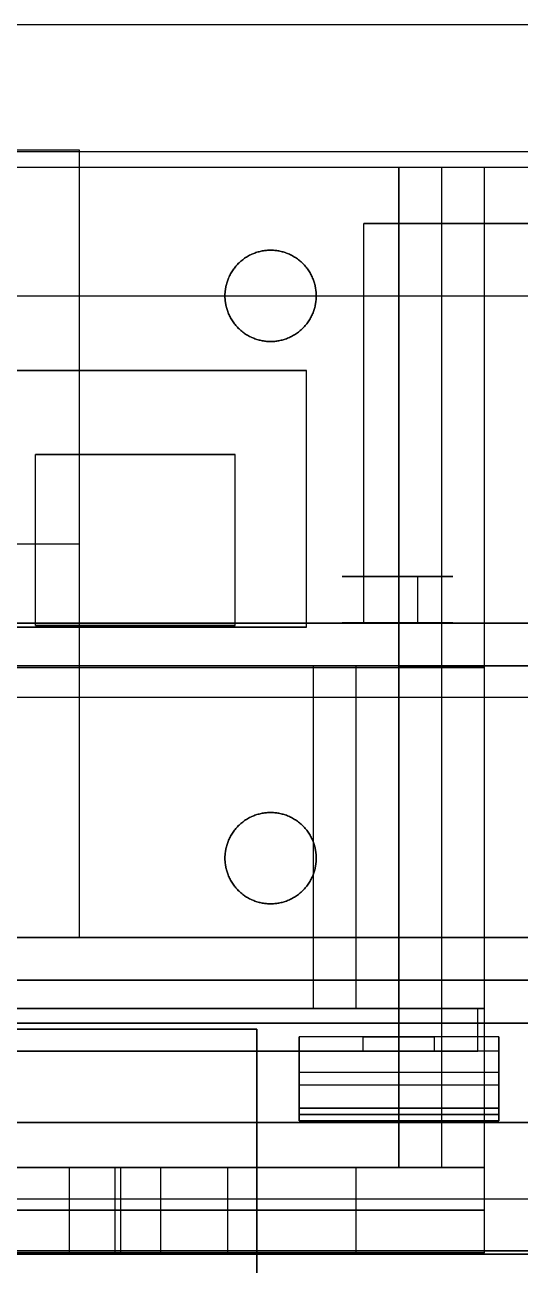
# Model space of a CAD drawing. Header units: millimetres. Extents: x 0 to 665, y 182 to 367.
# Drawn here: x 567.04 to 584.4, y 230.25 to 273.72 of the extents above; entities that cross this region are included whole.
import ezdxf

# ---------------------------------------------------------------- set-up
doc = ezdxf.new("R2010")
doc.units = ezdxf.units.MM
doc.header["$MEASUREMENT"] = 0
for name, color, linetype, true_color in [('Camera Mount', 7, 'Continuous', 0xffffff), ('Display Board', 253, 'Continuous', 0xb4b4b4), ('Display Bracket', 254, 'Continuous', 0xd1d1ff), ('Inner Mount$booleaned (inner mount)', 18, 'Continuous', 0x000000), ('Outer Case$booleaned (outer)', 251, 'Continuous', 0x4a4a4a), ('Raspberry Pi', 128, 'Continuous', 0x005431), ('Screen', 178, 'Continuous', 0x000054)]:
    doc.layers.add(name, color=color, linetype=linetype, true_color=true_color)

msp = doc.modelspace()

# ---------------------------------------------------------------- linework, layer by layer
at = {"layer": 'Camera Mount'}
for p, q in [((527.151, 251.204, 70.5), (583.151, 251.204, 70.5)), ((530.151, 251.204, 73.5), (580.151, 251.204, 73.5)), ((580.151, 233.684, 90.009), (580.151, 251.204, 90.009)), ((580.151, 251.204, 90.009), (580.151, 251.204, 73.5)), ((583.151, 233.684, 90.009), (583.151, 251.204, 90.009)), ((583.151, 251.204, 90.009), (583.151, 251.204, 73.5)), ((580.151, 233.684, 85.379), (530.151, 233.684, 85.379)), ((583.151, 230.684, 85.379), (527.151, 230.684, 85.379))]:
    msp.add_line(p, q, dxfattribs=at)
for points in [[(583.151, 268.724, 70.5), (555.151, 268.724, 70.5), (527.151, 268.724, 70.5)], [(583.151, 268.724, 72), (555.151, 268.724, 72), (527.151, 268.724, 72)], [(580.151, 268.724, 73.5), (555.151, 268.724, 73.5), (530.151, 268.724, 73.5)], [(583.151, 268.724, 73.5), (581.651, 268.724, 73.5), (580.151, 268.724, 73.5)], [(580.151, 233.684, 106.519), (580.151, 251.204, 90.009), (580.151, 268.724, 73.5)], [(580.151, 268.724, 73.5), (580.151, 251.204, 73.5), (580.151, 233.684, 73.5)], [(581.651, 233.684, 106.519), (581.651, 251.204, 90.009), (581.651, 268.724, 73.5)], [(583.151, 233.684, 106.519), (583.151, 251.204, 90.009), (583.151, 268.724, 73.5)], [(583.151, 233.684, 73.5), (583.151, 251.204, 73.5), (583.151, 268.724, 73.5)], [(583.151, 233.684, 70.5), (583.151, 251.204, 70.5), (583.151, 268.724, 70.5)], [(583.151, 268.724, 70.5), (583.151, 268.724, 72), (583.151, 268.724, 73.5)], [(583.151, 233.684, 72), (583.151, 251.204, 72), (583.151, 268.724, 72)], [(575.651, 265.824, 70.5), (575.651, 265.824, 72), (575.651, 265.824, 73.5)], [(574.051, 264.224, 70.5), (574.051, 264.224, 72), (574.051, 264.224, 73.5)], [(577.251, 264.224, 70.5), (577.251, 264.224, 72), (577.251, 264.224, 73.5)], [(575.651, 262.624, 70.5), (575.651, 262.624, 72), (575.651, 262.624, 73.5)], [(583.151, 251.204, 90.009), (581.651, 251.204, 90.009), (580.151, 251.204, 90.009)], [(583.151, 251.204, 70.5), (583.151, 251.204, 72), (583.151, 251.204, 73.5)], [(575.651, 246.118, 70.5), (575.651, 246.118, 72), (575.651, 246.118, 73.5)], [(574.051, 244.518, 70.5), (574.051, 244.518, 72), (574.051, 244.518, 73.5)], [(577.251, 244.518, 70.5), (577.251, 244.518, 72), (577.251, 244.518, 73.5)], [(575.651, 242.918, 70.5), (575.651, 242.918, 72), (575.651, 242.918, 73.5)], [(530.151, 233.684, 73.5), (555.151, 233.684, 73.5), (580.151, 233.684, 73.5)], [(536.151, 233.684, 70.5), (555.151, 233.684, 70.5), (574.151, 233.684, 70.5)], [(574.151, 233.684, 64.239), (570.403, 233.684, 64.239), (566.655, 233.684, 64.239)], [(568.601, 230.684, 98.354), (568.601, 232.184, 98.354), (568.601, 233.684, 98.354)], [(568.601, 230.684, 68.254), (568.601, 232.184, 68.254), (568.601, 233.684, 68.254)], [(570.201, 230.684, 99.954), (570.201, 232.184, 99.954), (570.201, 233.684, 99.954)], [(570.201, 230.684, 96.754), (570.201, 232.184, 96.754), (570.201, 233.684, 96.754)], [(570.201, 230.684, 69.854), (570.201, 232.184, 69.854), (570.201, 233.684, 69.854)], [(570.201, 230.684, 66.654), (570.201, 232.184, 66.654), (570.201, 233.684, 66.654)], [(570.403, 230.684, 64.239), (570.403, 232.184, 64.239), (570.403, 233.684, 64.239)], [(571.801, 230.684, 98.354), (571.801, 232.184, 98.354), (571.801, 233.684, 98.354)], [(571.801, 230.684, 68.254), (571.801, 232.184, 68.254), (571.801, 233.684, 68.254)], [(574.151, 230.684, 70.5), (574.151, 232.184, 70.5), (574.151, 233.684, 70.5)], [(574.151, 233.684, 70.5), (578.651, 233.684, 70.5), (583.151, 233.684, 70.5)], [(574.151, 230.684, 64.239), (574.151, 232.184, 64.239), (574.151, 233.684, 64.239)], [(574.151, 233.684, 70.5), (574.151, 233.684, 67.37), (574.151, 233.684, 64.239)], [(574.151, 230.684, 67.37), (574.151, 232.184, 67.37), (574.151, 233.684, 67.37)], [(578.651, 230.684, 70.5), (578.651, 232.184, 70.5), (578.651, 233.684, 70.5)], [(580.151, 233.684, 73.5), (580.151, 233.684, 90.009), (580.151, 233.684, 106.519)], [(583.151, 233.684, 106.519), (581.651, 233.684, 106.519), (580.151, 233.684, 106.519)], [(583.151, 230.684, 106.519), (583.151, 232.184, 106.519), (583.151, 233.684, 106.519)], [(583.151, 230.684, 70.5), (583.151, 232.184, 70.5), (583.151, 233.684, 70.5)], [(583.151, 233.684, 73.5), (583.151, 233.684, 90.009), (583.151, 233.684, 106.519)], [(583.151, 233.684, 70.5), (583.151, 233.684, 72), (583.151, 233.684, 73.5)], [(583.151, 230.684, 88.509), (583.151, 232.184, 88.509), (583.151, 233.684, 88.509)], [(574.151, 232.184, 64.239), (570.403, 232.184, 64.239), (566.655, 232.184, 64.239)], [(583.151, 232.184, 70.5), (578.651, 232.184, 70.5), (574.151, 232.184, 70.5)], [(574.151, 232.184, 70.5), (574.151, 232.184, 67.37), (574.151, 232.184, 64.239)], [(583.151, 232.184, 106.519), (583.151, 232.184, 88.509), (583.151, 232.184, 70.5)], [(574.151, 230.684, 64.239), (570.403, 230.684, 64.239), (566.655, 230.684, 64.239)], [(583.151, 230.684, 70.5), (578.651, 230.684, 70.5), (574.151, 230.684, 70.5)], [(574.151, 230.684, 70.5), (574.151, 230.684, 67.37), (574.151, 230.684, 64.239)], [(583.151, 230.684, 106.519), (583.151, 230.684, 88.509), (583.151, 230.684, 70.5)]]:
    msp.add_open_spline(points, degree=2, dxfattribs=at)
for points in [[(577.251, 264.224, 70.5), (577.251, 262.624, 70.5), (575.651, 262.624, 70.5), (574.051, 262.624, 70.5), (574.051, 264.224, 70.5), (574.051, 265.824, 70.5), (575.651, 265.824, 70.5), (577.251, 265.824, 70.5), (577.251, 264.224, 70.5)], [(577.251, 264.224, 73.5), (577.251, 262.624, 73.5), (575.651, 262.624, 73.5), (574.051, 262.624, 73.5), (574.051, 264.224, 73.5), (574.051, 265.824, 73.5), (575.651, 265.824, 73.5), (577.251, 265.824, 73.5), (577.251, 264.224, 73.5)], [(577.251, 244.518, 70.5), (577.251, 242.918, 70.5), (575.651, 242.918, 70.5), (574.051, 242.918, 70.5), (574.051, 244.518, 70.5), (574.051, 246.118, 70.5), (575.651, 246.118, 70.5), (577.251, 246.118, 70.5), (577.251, 244.518, 70.5)], [(577.251, 244.518, 73.5), (577.251, 242.918, 73.5), (575.651, 242.918, 73.5), (574.051, 242.918, 73.5), (574.051, 244.518, 73.5), (574.051, 246.118, 73.5), (575.651, 246.118, 73.5), (577.251, 246.118, 73.5), (577.251, 244.518, 73.5)]]:
    msp.add_rational_spline(points, [1, 0.707106781187, 1, 0.707106781187, 1, 0.707106781187, 1, 0.707106781187, 1], degree=2, knots=[-10.053096, -10.053096, -10.053096, -7.539822, -7.539822, -5.026548, -5.026548, -2.513274, -2.513274, 0, 0, 0], dxfattribs=at)
for points, knots in [([(530.151, 233.684, 106.519), (542.651, 233.684, 106.519), (555.151, 233.684, 106.519), (567.651, 233.684, 106.519), (580.151, 233.684, 106.519)], [458.146722, 458.146722, 458.146722, 483.146722, 483.146722, 508.146722, 508.146722, 508.146722]), ([(527.151, 232.184, 106.519), (541.151, 232.184, 106.519), (555.151, 232.184, 106.519), (569.151, 232.184, 106.519), (583.151, 232.184, 106.519)], [455.146722, 455.146722, 455.146722, 483.146722, 483.146722, 511.146722, 511.146722, 511.146722]), ([(527.151, 230.684, 106.519), (541.151, 230.684, 106.519), (555.151, 230.684, 106.519), (569.151, 230.684, 106.519), (583.151, 230.684, 106.519)], [455.146722, 455.146722, 455.146722, 483.146722, 483.146722, 511.146722, 511.146722, 511.146722])]:
    msp.add_open_spline(points, degree=2, knots=knots, dxfattribs=at)
at = {"layer": 'Camera Mount', "extrusion": (0, -1, 0)}
for points in [[(568.601, 233.684, 98.354), (568.601, 233.684, 96.754), (570.201, 233.684, 96.754), (571.801, 233.684, 96.754), (571.801, 233.684, 98.354), (571.801, 233.684, 99.954), (570.201, 233.684, 99.954), (568.601, 233.684, 99.954), (568.601, 233.684, 98.354)], [(568.601, 230.684, 98.354), (568.601, 230.684, 96.754), (570.201, 230.684, 96.754), (571.801, 230.684, 96.754), (571.801, 230.684, 98.354), (571.801, 230.684, 99.954), (570.201, 230.684, 99.954), (568.601, 230.684, 99.954), (568.601, 230.684, 98.354)], [(568.601, 230.684, 68.254), (568.601, 230.684, 66.654), (570.201, 230.684, 66.654), (571.801, 230.684, 66.654), (571.801, 230.684, 68.254), (571.801, 230.684, 69.854), (570.201, 230.684, 69.854), (568.601, 230.684, 69.854), (568.601, 230.684, 68.254)]]:
    msp.add_rational_spline(points, [1, 0.707106781187, 1, 0.707106781187, 1, 0.707106781187, 1, 0.707106781187, 1], degree=2, knots=[-10.053096, -10.053096, -10.053096, -7.539822, -7.539822, -5.026548, -5.026548, -2.513274, -2.513274, 0, 0, 0], dxfattribs=at)
at = {"layer": 'Camera Mount', "extrusion": (8.88178e-15, -1, 0)}
msp.add_rational_spline([(568.601, 233.684, 68.254), (568.601, 233.684, 66.654), (570.201, 233.684, 66.654), (571.801, 233.684, 66.654), (571.801, 233.684, 68.254), (571.801, 233.684, 69.854), (570.201, 233.684, 69.854), (568.601, 233.684, 69.854), (568.601, 233.684, 68.254)], [0.999999860338, 0.707106851018, 1, 0.707106781187, 1, 0.707106781187, 1, 0.707106851018, 0.999999860338], degree=2, knots=[-10.053096, -10.053096, -10.053096, -7.539823, -7.539823, -5.026548, -5.026548, -2.513274, -2.513274, 0, 0, 0], dxfattribs=at)
at = {"layer": 'Display Board'}
for points in [[(577.151, 251.255, -29.5), (577.901, 251.255, -28.201), (578.651, 251.255, -26.902)], [(577.151, 239.255, -29.5), (577.151, 245.255, -29.5), (577.151, 251.255, -29.5)], [(578.651, 251.255, -32.098), (577.901, 251.255, -30.799), (577.151, 251.255, -29.5)], [(577.151, 251.255, 20), (577.901, 251.255, 21.299), (578.651, 251.255, 22.598)], [(577.151, 239.255, 20), (577.151, 245.255, 20), (577.151, 251.255, 20)], [(578.651, 251.255, 17.402), (577.901, 251.255, 18.701), (577.151, 251.255, 20)], [(578.651, 239.255, -26.902), (578.651, 245.255, -26.902), (578.651, 251.255, -26.902)], [(578.651, 251.255, -26.902), (580.151, 251.255, -26.902), (581.651, 251.255, -26.902)], [(578.651, 239.255, -32.098), (578.651, 245.255, -32.098), (578.651, 251.255, -32.098)], [(581.651, 251.255, -32.098), (580.151, 251.255, -32.098), (578.651, 251.255, -32.098)], [(578.651, 239.255, 22.598), (578.651, 245.255, 22.598), (578.651, 251.255, 22.598)], [(578.651, 251.255, 22.598), (580.151, 251.255, 22.598), (581.651, 251.255, 22.598)], [(578.651, 239.255, 17.402), (578.651, 245.255, 17.402), (578.651, 251.255, 17.402)], [(581.651, 251.255, 17.402), (580.151, 251.255, 17.402), (578.651, 251.255, 17.402)], [(581.651, 239.255, -26.902), (581.651, 245.255, -26.902), (581.651, 251.255, -26.902)], [(581.651, 251.255, -26.902), (582.401, 251.255, -28.201), (583.151, 251.255, -29.5)], [(581.651, 239.255, -32.098), (581.651, 245.255, -32.098), (581.651, 251.255, -32.098)], [(583.151, 251.255, -29.5), (582.401, 251.255, -30.799), (581.651, 251.255, -32.098)], [(581.651, 239.255, 22.598), (581.651, 245.255, 22.598), (581.651, 251.255, 22.598)], [(581.651, 251.255, 22.598), (582.401, 251.255, 21.299), (583.151, 251.255, 20)], [(581.651, 239.255, 17.402), (581.651, 245.255, 17.402), (581.651, 251.255, 17.402)], [(583.151, 251.255, 20), (582.401, 251.255, 18.701), (581.651, 251.255, 17.402)], [(583.151, 239.255, -29.5), (583.151, 245.255, -29.5), (583.151, 251.255, -29.5)], [(583.151, 239.255, 20), (583.151, 245.255, 20), (583.151, 251.255, 20)], [(582.915, 239.255, -32), (549.915, 239.255, -32), (516.915, 239.255, -32)], [(516.915, 239.255, 23), (549.915, 239.255, 23), (582.915, 239.255, 23)], [(577.151, 239.255, -29.5), (577.901, 239.255, -28.201), (578.651, 239.255, -26.902)], [(578.651, 239.255, -32.098), (577.901, 239.255, -30.799), (577.151, 239.255, -29.5)], [(577.151, 239.255, 20), (577.901, 239.255, 21.299), (578.651, 239.255, 22.598)], [(578.651, 239.255, 17.402), (577.901, 239.255, 18.701), (577.151, 239.255, 20)], [(578.651, 239.255, -26.902), (580.151, 239.255, -26.902), (581.651, 239.255, -26.902)], [(581.651, 239.255, -32.098), (580.151, 239.255, -32.098), (578.651, 239.255, -32.098)], [(578.651, 239.255, 22.598), (580.151, 239.255, 22.598), (581.651, 239.255, 22.598)], [(581.651, 239.255, 17.402), (580.151, 239.255, 17.402), (578.651, 239.255, 17.402)], [(581.651, 239.255, -26.902), (582.401, 239.255, -28.201), (583.151, 239.255, -29.5)], [(583.151, 239.255, -29.5), (582.401, 239.255, -30.799), (581.651, 239.255, -32.098)], [(581.651, 239.255, 22.598), (582.401, 239.255, 21.299), (583.151, 239.255, 20)], [(583.151, 239.255, 20), (582.401, 239.255, 18.701), (581.651, 239.255, 17.402)], [(582.915, 237.755, -32), (582.915, 238.505, -32), (582.915, 239.255, -32)], [(582.915, 237.755, 23), (582.915, 238.505, 23), (582.915, 239.255, 23)], [(582.915, 239.255, 23), (582.915, 239.255, -4.5), (582.915, 239.255, -32)], [(582.915, 237.755, -32), (549.915, 237.755, -32), (516.915, 237.755, -32)], [(516.915, 237.755, 23), (549.915, 237.755, 23), (582.915, 237.755, 23)], [(582.915, 237.755, 23), (582.915, 237.755, -4.5), (582.915, 237.755, -32)]]:
    msp.add_open_spline(points, degree=2, dxfattribs=at)
at = {"layer": 'Display Bracket'}
for p, q in [((576.651, 238.255, 22.992), (576.651, 237.973, 22.992)), ((576.651, 238.255, -26.508), (576.651, 237.973, -26.508)), ((576.651, 238.251, 16.993), (576.651, 238.005, 17.13)), ((576.651, 238.251, -32.507), (576.651, 238.005, -32.37)), ((583.651, 238.255, 17.008), (583.651, 237.973, 17.008)), ((583.651, 238.255, -32.492), (583.651, 237.973, -32.492)), ((583.651, 238.251, 23.007), (583.651, 238.005, 22.87)), ((583.651, 238.251, -26.493), (583.651, 238.005, -26.63)), ((576.651, 237.973, 17.008), (576.651, 238.041, 17.13)), ((576.651, 237.973, -32.492), (576.651, 238.041, -32.37)), ((576.651, 238.005, 22.87), (576.651, 238.005, 23.009)), ((576.651, 238.005, -26.63), (576.651, 238.005, -26.491)), ((583.651, 237.973, 22.992), (583.651, 238.041, 22.87)), ((583.651, 237.973, -26.508), (583.651, 238.041, -26.63)), ((583.651, 238.005, 17.13), (583.651, 238.005, 16.991)), ((583.651, 238.005, -32.37), (583.651, 238.005, -32.509))]:
    msp.add_line(p, q, dxfattribs=at)
for points, degree in [([(576.651, 238.255, 23), (576.651, 238.234, 23.038), (576.651, 238.213, 23.076), (576.651, 238.192, 23.113)], 3), ([(576.651, 238.255, 17), (576.651, 238.255, 17.043), (576.651, 238.255, 17.086), (576.651, 238.255, 17.13)], 3), ([(583.651, 238.255, 23), (580.151, 238.255, 23), (576.651, 238.255, 23)], 2), ([(583.651, 238.255, 17), (580.151, 238.255, 17), (576.651, 238.255, 17)], 2), ([(576.651, 238.192, 16.887), (576.651, 238.213, 16.924), (576.651, 238.234, 16.962), (576.651, 238.255, 17)], 3), ([(576.651, 238.255, 22.87), (576.651, 238.255, 22.914), (576.651, 238.255, 22.957), (576.651, 238.255, 23)], 3), ([(576.651, 238.255, 17.13), (576.651, 238.255, 19.043), (576.651, 238.255, 20.957), (576.651, 238.255, 22.87)], 3), ([(576.651, 238.255, 22.87), (576.651, 238.005, 22.87), (576.651, 237.755, 22.87)], 2), ([(576.651, 237.755, 17.13), (576.651, 238.005, 17.13), (576.651, 238.255, 17.13)], 2), ([(578.901, 238.255, 20), (577.776, 238.255, 20), (576.651, 238.255, 20)], 2), ([(576.651, 238.255, 20), (576.651, 238.005, 20), (576.651, 237.755, 20)], 2), ([(576.651, 238.255, -26.5), (576.651, 238.234, -26.462), (576.651, 238.213, -26.424), (576.651, 238.192, -26.387)], 3), ([(576.651, 238.255, -32.5), (576.651, 238.255, -32.457), (576.651, 238.255, -32.414), (576.651, 238.255, -32.37)], 3), ([(583.651, 238.255, -26.5), (580.151, 238.255, -26.5), (576.651, 238.255, -26.5)], 2), ([(583.651, 238.255, -32.5), (580.151, 238.255, -32.5), (576.651, 238.255, -32.5)], 2), ([(576.651, 238.192, -32.613), (576.651, 238.213, -32.576), (576.651, 238.234, -32.538), (576.651, 238.255, -32.5)], 3), ([(576.651, 238.255, -26.63), (576.651, 238.255, -26.586), (576.651, 238.255, -26.543), (576.651, 238.255, -26.5)], 3), ([(576.651, 238.255, -32.37), (576.651, 238.255, -30.457), (576.651, 238.255, -28.543), (576.651, 238.255, -26.63)], 3), ([(576.651, 238.255, -26.63), (576.651, 238.005, -26.63), (576.651, 237.755, -26.63)], 2), ([(576.651, 237.755, -32.37), (576.651, 238.005, -32.37), (576.651, 238.255, -32.37)], 2), ([(578.901, 238.255, -29.5), (577.776, 238.255, -29.5), (576.651, 238.255, -29.5)], 2), ([(576.651, 238.255, -29.5), (576.651, 238.005, -29.5), (576.651, 237.755, -29.5)], 2), ([(578.901, 237.755, 20), (578.901, 238.005, 20), (578.901, 238.255, 20)], 2), ([(578.901, 237.755, -29.5), (578.901, 238.005, -29.5), (578.901, 238.255, -29.5)], 2), ([(580.151, 237.755, 21.25), (580.151, 238.005, 21.25), (580.151, 238.255, 21.25)], 2), ([(580.151, 235.755, 27.5), (580.151, 236.588, 26), (580.151, 237.422, 24.5), (580.151, 238.255, 23)], 3), ([(580.151, 238.255, 23), (580.151, 238.255, 22.417), (580.151, 238.255, 21.833), (580.151, 238.255, 21.25)], 3), ([(580.151, 238.255, 18.75), (580.151, 238.255, 18.167), (580.151, 238.255, 17.583), (580.151, 238.255, 17)], 3), ([(580.151, 238.255, 17), (580.151, 237.422, 15.5), (580.151, 236.588, 14), (580.151, 235.755, 12.5)], 3), ([(580.151, 237.755, 18.75), (580.151, 238.005, 18.75), (580.151, 238.255, 18.75)], 2), ([(580.151, 237.755, -28.25), (580.151, 238.005, -28.25), (580.151, 238.255, -28.25)], 2), ([(580.151, 235.755, -22), (580.151, 236.588, -23.5), (580.151, 237.422, -25), (580.151, 238.255, -26.5)], 3), ([(580.151, 238.255, -26.5), (580.151, 238.255, -27.083), (580.151, 238.255, -27.667), (580.151, 238.255, -28.25)], 3), ([(580.151, 238.255, -30.75), (580.151, 238.255, -31.333), (580.151, 238.255, -31.917), (580.151, 238.255, -32.5)], 3), ([(580.151, 238.255, -32.5), (580.151, 237.422, -34), (580.151, 236.588, -35.5), (580.151, 235.755, -37)], 3), ([(580.151, 237.755, -30.75), (580.151, 238.005, -30.75), (580.151, 238.255, -30.75)], 2), ([(583.651, 238.255, 20), (582.526, 238.255, 20), (581.401, 238.255, 20)], 2), ([(581.401, 237.755, 20), (581.401, 238.005, 20), (581.401, 238.255, 20)], 2), ([(583.651, 238.255, -29.5), (582.526, 238.255, -29.5), (581.401, 238.255, -29.5)], 2), ([(581.401, 237.755, -29.5), (581.401, 238.005, -29.5), (581.401, 238.255, -29.5)], 2), ([(583.651, 238.255, 17), (583.651, 238.234, 16.962), (583.651, 238.213, 16.924), (583.651, 238.192, 16.887)], 3), ([(583.651, 238.255, 23), (583.651, 238.255, 22.957), (583.651, 238.255, 22.914), (583.651, 238.255, 22.87)], 3), ([(583.651, 238.192, 23.113), (583.651, 238.213, 23.076), (583.651, 238.234, 23.038), (583.651, 238.255, 23)], 3), ([(583.651, 238.255, 17.13), (583.651, 238.255, 17.086), (583.651, 238.255, 17.043), (583.651, 238.255, 17)], 3), ([(583.651, 238.255, 22.87), (583.651, 238.255, 20.957), (583.651, 238.255, 19.043), (583.651, 238.255, 17.13)], 3), ([(583.651, 238.255, 17.13), (583.651, 238.005, 17.13), (583.651, 237.755, 17.13)], 2), ([(583.651, 237.755, 22.87), (583.651, 238.005, 22.87), (583.651, 238.255, 22.87)], 2), ([(583.651, 238.255, 20), (583.651, 238.005, 20), (583.651, 237.755, 20)], 2), ([(583.651, 238.255, -32.5), (583.651, 238.234, -32.538), (583.651, 238.213, -32.576), (583.651, 238.192, -32.613)], 3), ([(583.651, 238.255, -26.5), (583.651, 238.255, -26.543), (583.651, 238.255, -26.586), (583.651, 238.255, -26.63)], 3), ([(583.651, 238.192, -26.387), (583.651, 238.213, -26.424), (583.651, 238.234, -26.462), (583.651, 238.255, -26.5)], 3), ([(583.651, 238.255, -32.37), (583.651, 238.255, -32.414), (583.651, 238.255, -32.457), (583.651, 238.255, -32.5)], 3), ([(583.651, 238.255, -26.63), (583.651, 238.255, -28.543), (583.651, 238.255, -30.457), (583.651, 238.255, -32.37)], 3), ([(583.651, 238.255, -32.37), (583.651, 238.005, -32.37), (583.651, 237.755, -32.37)], 2), ([(583.651, 237.755, -26.63), (583.651, 238.005, -26.63), (583.651, 238.255, -26.63)], 2), ([(583.651, 238.255, -29.5), (583.651, 238.005, -29.5), (583.651, 237.755, -29.5)], 2), ([(576.651, 235.755, 12.5), (576.651, 236.567, 13.962), (576.651, 237.38, 15.425), (576.651, 238.192, 16.887)], 3), ([(576.651, 238.192, 16.887), (576.651, 237.973, 17.008), (576.651, 237.755, 17.13)], 2), ([(576.651, 238.192, 23.113), (576.651, 237.38, 24.575), (576.651, 236.567, 26.038), (576.651, 235.755, 27.5)], 3), ([(576.651, 237.755, 22.87), (576.651, 237.973, 22.992), (576.651, 238.192, 23.113)], 2), ([(576.651, 235.755, -37), (576.651, 236.567, -35.538), (576.651, 237.38, -34.075), (576.651, 238.192, -32.613)], 3), ([(576.651, 238.192, -32.613), (576.651, 237.973, -32.492), (576.651, 237.755, -32.37)], 2), ([(576.651, 238.192, -26.387), (576.651, 237.38, -24.925), (576.651, 236.567, -23.462), (576.651, 235.755, -22)], 3), ([(576.651, 237.755, -26.63), (576.651, 237.973, -26.508), (576.651, 238.192, -26.387)], 2), ([(576.651, 238.005, 17.13), (576.651, 238.005, 19.043), (576.651, 238.005, 20.957), (576.651, 238.005, 22.87)], 3), ([(576.651, 238.005, -32.37), (576.651, 238.005, -30.457), (576.651, 238.005, -28.543), (576.651, 238.005, -26.63)], 3), ([(576.651, 235.536, 12.621), (576.651, 236.349, 14.084), (576.651, 237.161, 15.546), (576.651, 237.973, 17.008)], 3), ([(576.651, 237.973, 22.992), (576.651, 237.161, 24.454), (576.651, 236.349, 25.916), (576.651, 235.536, 27.379)], 3), ([(576.651, 235.536, -36.879), (576.651, 236.349, -35.416), (576.651, 237.161, -33.954), (576.651, 237.973, -32.492)], 3), ([(576.651, 237.973, -26.508), (576.651, 237.161, -25.046), (576.651, 236.349, -23.584), (576.651, 235.536, -22.121)], 3), ([(583.651, 235.755, 27.5), (583.651, 236.567, 26.038), (583.651, 237.38, 24.575), (583.651, 238.192, 23.113)], 3), ([(583.651, 238.192, 23.113), (583.651, 237.973, 22.992), (583.651, 237.755, 22.87)], 2), ([(583.651, 238.192, 16.887), (583.651, 237.38, 15.425), (583.651, 236.567, 13.962), (583.651, 235.755, 12.5)], 3), ([(583.651, 237.755, 17.13), (583.651, 237.973, 17.008), (583.651, 238.192, 16.887)], 2), ([(583.651, 235.755, -22), (583.651, 236.567, -23.462), (583.651, 237.38, -24.925), (583.651, 238.192, -26.387)], 3), ([(583.651, 238.192, -26.387), (583.651, 237.973, -26.508), (583.651, 237.755, -26.63)], 2), ([(583.651, 238.192, -32.613), (583.651, 237.38, -34.075), (583.651, 236.567, -35.538), (583.651, 235.755, -37)], 3), ([(583.651, 237.755, -32.37), (583.651, 237.973, -32.492), (583.651, 238.192, -32.613)], 2), ([(583.651, 238.005, 22.87), (583.651, 238.005, 20.957), (583.651, 238.005, 19.043), (583.651, 238.005, 17.13)], 3), ([(583.651, 238.005, -26.63), (583.651, 238.005, -28.543), (583.651, 238.005, -30.457), (583.651, 238.005, -32.37)], 3), ([(583.651, 235.536, 27.379), (583.651, 236.349, 25.916), (583.651, 237.161, 24.454), (583.651, 237.973, 22.992)], 3), ([(583.651, 237.973, 17.008), (583.651, 237.161, 15.546), (583.651, 236.349, 14.084), (583.651, 235.536, 12.621)], 3), ([(583.651, 235.536, -22.121), (583.651, 236.349, -23.584), (583.651, 237.161, -25.046), (583.651, 237.973, -26.508)], 3), ([(583.651, 237.973, -32.492), (583.651, 237.161, -33.954), (583.651, 236.349, -35.416), (583.651, 235.536, -36.879)], 3), ([(583.651, 237.755, 22.87), (580.151, 237.755, 22.87), (576.651, 237.755, 22.87)], 2), ([(576.651, 237.755, 22.87), (576.651, 236.943, 24.333), (576.651, 236.13, 25.795), (576.651, 235.318, 27.257)], 3), ([(583.651, 237.755, 17.13), (580.151, 237.755, 17.13), (576.651, 237.755, 17.13)], 2), ([(576.651, 237.755, 17.13), (576.651, 237.755, 19.043), (576.651, 237.755, 20.957), (576.651, 237.755, 22.87)], 3), ([(576.651, 235.318, 12.743), (576.651, 236.13, 14.205), (576.651, 236.943, 15.667), (576.651, 237.755, 17.13)], 3), ([(578.901, 237.755, 20), (577.776, 237.755, 20), (576.651, 237.755, 20)], 2), ([(583.651, 237.755, -26.63), (580.151, 237.755, -26.63), (576.651, 237.755, -26.63)], 2), ([(576.651, 237.755, -26.63), (576.651, 236.943, -25.167), (576.651, 236.13, -23.705), (576.651, 235.318, -22.243)], 3), ([(583.651, 237.755, -32.37), (580.151, 237.755, -32.37), (576.651, 237.755, -32.37)], 2), ([(576.651, 237.755, -32.37), (576.651, 237.755, -30.457), (576.651, 237.755, -28.543), (576.651, 237.755, -26.63)], 3), ([(576.651, 235.318, -36.757), (576.651, 236.13, -35.295), (576.651, 236.943, -33.833), (576.651, 237.755, -32.37)], 3), ([(578.901, 237.755, -29.5), (577.776, 237.755, -29.5), (576.651, 237.755, -29.5)], 2), ([(580.151, 235.318, 27.257), (580.151, 236.13, 25.795), (580.151, 236.943, 24.333), (580.151, 237.755, 22.87)], 3), ([(580.151, 237.755, 22.87), (580.151, 237.755, 22.33), (580.151, 237.755, 21.79), (580.151, 237.755, 21.25)], 3), ([(580.151, 237.755, 18.75), (580.151, 237.755, 18.21), (580.151, 237.755, 17.67), (580.151, 237.755, 17.13)], 3), ([(580.151, 237.755, 17.13), (580.151, 236.943, 15.667), (580.151, 236.13, 14.205), (580.151, 235.318, 12.743)], 3), ([(580.151, 235.318, -22.243), (580.151, 236.13, -23.705), (580.151, 236.943, -25.167), (580.151, 237.755, -26.63)], 3), ([(580.151, 237.755, -26.63), (580.151, 237.755, -27.17), (580.151, 237.755, -27.71), (580.151, 237.755, -28.25)], 3), ([(580.151, 237.755, -30.75), (580.151, 237.755, -31.29), (580.151, 237.755, -31.83), (580.151, 237.755, -32.37)], 3), ([(580.151, 237.755, -32.37), (580.151, 236.943, -33.833), (580.151, 236.13, -35.295), (580.151, 235.318, -36.757)], 3), ([(583.651, 237.755, 20), (582.526, 237.755, 20), (581.401, 237.755, 20)], 2), ([(583.651, 237.755, -29.5), (582.526, 237.755, -29.5), (581.401, 237.755, -29.5)], 2), ([(583.651, 235.318, 27.257), (583.651, 236.13, 25.795), (583.651, 236.943, 24.333), (583.651, 237.755, 22.87)], 3), ([(583.651, 237.755, 22.87), (583.651, 237.755, 20.957), (583.651, 237.755, 19.043), (583.651, 237.755, 17.13)], 3), ([(583.651, 237.755, 17.13), (583.651, 236.943, 15.667), (583.651, 236.13, 14.205), (583.651, 235.318, 12.743)], 3), ([(583.651, 235.318, -22.243), (583.651, 236.13, -23.705), (583.651, 236.943, -25.167), (583.651, 237.755, -26.63)], 3), ([(583.651, 237.755, -26.63), (583.651, 237.755, -28.543), (583.651, 237.755, -30.457), (583.651, 237.755, -32.37)], 3), ([(583.651, 237.755, -32.37), (583.651, 236.943, -33.833), (583.651, 236.13, -35.295), (583.651, 235.318, -36.757)], 3), ([(583.651, 237.005, 25.25), (580.151, 237.005, 25.25), (576.651, 237.005, 25.25)], 2), ([(583.651, 237.005, 14.75), (580.151, 237.005, 14.75), (576.651, 237.005, 14.75)], 2), ([(583.651, 237.005, -24.25), (580.151, 237.005, -24.25), (576.651, 237.005, -24.25)], 2), ([(583.651, 237.005, -34.75), (580.151, 237.005, -34.75), (576.651, 237.005, -34.75)], 2), ([(576.651, 236.973, 14.693), (576.651, 236.755, 14.815), (576.651, 236.536, 14.936)], 2), ([(576.651, 236.973, 25.307), (576.651, 236.755, 25.185), (576.651, 236.536, 25.064)], 2), ([(576.651, 236.973, -34.807), (576.651, 236.755, -34.685), (576.651, 236.536, -34.564)], 2), ([(576.651, 236.973, -24.193), (576.651, 236.755, -24.315), (576.651, 236.536, -24.436)], 2), ([(583.651, 236.973, 25.307), (583.651, 236.755, 25.185), (583.651, 236.536, 25.064)], 2), ([(583.651, 236.973, 14.693), (583.651, 236.755, 14.815), (583.651, 236.536, 14.936)], 2), ([(583.651, 236.973, -24.193), (583.651, 236.755, -24.315), (583.651, 236.536, -24.436)], 2), ([(583.651, 236.973, -34.807), (583.651, 236.755, -34.685), (583.651, 236.536, -34.564)], 2), ([(583.651, 236.568, 25.007), (580.151, 236.568, 25.007), (576.651, 236.568, 25.007)], 2), ([(583.651, 236.568, 14.993), (580.151, 236.568, 14.993), (576.651, 236.568, 14.993)], 2), ([(583.651, 236.568, -24.493), (580.151, 236.568, -24.493), (576.651, 236.568, -24.493)], 2), ([(583.651, 236.568, -34.507), (580.151, 236.568, -34.507), (576.651, 236.568, -34.507)], 2), ([(583.651, 235.755, 12.5), (580.151, 235.755, 12.5), (576.651, 235.755, 12.5)], 2), ([(576.651, 235.755, 27.5), (580.151, 235.755, 27.5), (583.651, 235.755, 27.5)], 2), ([(576.651, 235.318, 27.257), (576.651, 235.536, 27.379), (576.651, 235.755, 27.5)], 2), ([(576.651, 235.755, 12.5), (576.651, 235.536, 12.621), (576.651, 235.318, 12.743)], 2), ([(583.651, 235.755, -37), (580.151, 235.755, -37), (576.651, 235.755, -37)], 2), ([(576.651, 235.755, -22), (580.151, 235.755, -22), (583.651, 235.755, -22)], 2), ([(576.651, 235.318, -22.243), (576.651, 235.536, -22.121), (576.651, 235.755, -22)], 2), ([(576.651, 235.755, -37), (576.651, 235.536, -36.879), (576.651, 235.318, -36.757)], 2), ([(580.151, 235.755, 27.5), (580.151, 235.536, 27.379), (580.151, 235.318, 27.257)], 2), ([(580.151, 235.755, 12.5), (580.151, 235.536, 12.621), (580.151, 235.318, 12.743)], 2), ([(580.151, 235.755, -22), (580.151, 235.536, -22.121), (580.151, 235.318, -22.243)], 2), ([(580.151, 235.755, -37), (580.151, 235.536, -36.879), (580.151, 235.318, -36.757)], 2), ([(583.651, 235.755, 27.5), (583.651, 235.536, 27.379), (583.651, 235.318, 27.257)], 2), ([(583.651, 235.755, 12.5), (583.651, 235.536, 12.621), (583.651, 235.318, 12.743)], 2), ([(583.651, 235.755, -22), (583.651, 235.536, -22.121), (583.651, 235.318, -22.243)], 2), ([(583.651, 235.755, -37), (583.651, 235.536, -36.879), (583.651, 235.318, -36.757)], 2), ([(638.651, 235.255, -50.5), (555.151, 235.255, -50.5), (471.651, 235.255, -50.5)], 2), ([(471.651, 235.255, 50.5), (555.151, 235.255, 50.5), (638.651, 235.255, 50.5)], 2), ([(576.651, 235.536, 27.379), (580.151, 235.536, 27.379), (583.651, 235.536, 27.379)], 2), ([(583.651, 235.536, 12.621), (580.151, 235.536, 12.621), (576.651, 235.536, 12.621)], 2), ([(576.651, 235.536, -22.121), (580.151, 235.536, -22.121), (583.651, 235.536, -22.121)], 2), ([(583.651, 235.536, -36.879), (580.151, 235.536, -36.879), (576.651, 235.536, -36.879)], 2), ([(576.651, 235.318, 27.257), (580.151, 235.318, 27.257), (583.651, 235.318, 27.257)], 2), ([(583.651, 235.318, 12.743), (580.151, 235.318, 12.743), (576.651, 235.318, 12.743)], 2), ([(576.651, 235.318, -22.243), (580.151, 235.318, -22.243), (583.651, 235.318, -22.243)], 2), ([(583.651, 235.318, -36.757), (580.151, 235.318, -36.757), (576.651, 235.318, -36.757)], 2), ([(638.651, 230.755, -50.5), (555.151, 230.755, -50.5), (471.651, 230.755, -50.5)], 2), ([(471.651, 230.755, 50.5), (555.151, 230.755, 50.5), (638.651, 230.755, 50.5)], 2)]:
    msp.add_open_spline(points, degree=degree, dxfattribs=at)
at = {"layer": 'Display Bracket', "extrusion": (0, -1, 0)}
for points in [[(580.151, 238.255, 21.25), (578.901, 238.255, 21.25), (578.901, 238.255, 20), (578.901, 238.255, 18.75), (580.151, 238.255, 18.75), (581.401, 238.255, 18.75), (581.401, 238.255, 20), (581.401, 238.255, 21.25), (580.151, 238.255, 21.25)], [(580.151, 238.255, -28.25), (578.901, 238.255, -28.25), (578.901, 238.255, -29.5), (578.901, 238.255, -30.75), (580.151, 238.255, -30.75), (581.401, 238.255, -30.75), (581.401, 238.255, -29.5), (581.401, 238.255, -28.25), (580.151, 238.255, -28.25)]]:
    msp.add_rational_spline(points, [0.999999860338, 0.707106851018, 1, 0.707106781187, 1, 0.707106781187, 1, 0.707106781187, 1], degree=2, knots=[-7.853982, -7.853982, -7.853982, -5.890487, -5.890487, -3.926991, -3.926991, -1.963496, -1.963496, 0, 0, 0], dxfattribs=at)
at = {"layer": 'Display Bracket', "extrusion": (0, 1, 1.13687e-14)}
for points in [[(580.151, 237.755, 21.25), (578.901, 237.755, 21.25), (578.901, 237.755, 20), (578.901, 237.755, 18.75), (580.151, 237.755, 18.75), (581.401, 237.755, 18.75), (581.401, 237.755, 20), (581.401, 237.755, 21.25), (580.151, 237.755, 21.25)], [(580.151, 237.755, -28.25), (578.901, 237.755, -28.25), (578.901, 237.755, -29.5), (578.901, 237.755, -30.75), (580.151, 237.755, -30.75), (581.401, 237.755, -30.75), (581.401, 237.755, -29.5), (581.401, 237.755, -28.25), (580.151, 237.755, -28.25)]]:
    msp.add_rational_spline(points, [1, 0.707106781187, 1, 0.707106781187, 1, 0.707106781187, 1, 0.707106781187, 1], degree=2, knots=[-7.853982, -7.853982, -7.853982, -5.890486, -5.890486, -3.926991, -3.926991, -1.963495, -1.963495, 0, 0, 0], dxfattribs=at)
at = {"layer": 'Inner Mount$booleaned (inner mount)'}
for p, q in [((481.651, 269.284, -63.5), (600.054, 269.284, -63.5)), ((568.951, 268.735, -58.5), (600.054, 268.735, -58.5)), ((558.56, 255.531, -56.5), (568.951, 255.531, -56.5))]:
    msp.add_line(p, q, dxfattribs=at)
for points in [[(568.951, 269.331, -56.5), (555.151, 269.331, -56.5), (541.351, 269.331, -56.5)], [(568.951, 269.331, -58.5), (555.151, 269.331, -58.5), (541.351, 269.331, -58.5)], [(568.951, 269.331, -57.5), (555.151, 269.331, -57.5), (541.351, 269.331, -57.5)], [(568.951, 269.331, -58.5), (568.951, 269.331, -57.5), (568.951, 269.331, -56.5)], [(568.951, 241.738, -56.5), (568.951, 255.535, -56.5), (568.951, 269.331, -56.5)], [(568.951, 241.738, -58.5), (568.951, 255.535, -58.5), (568.951, 269.331, -58.5)], [(568.951, 241.738, -57.5), (568.951, 255.535, -57.5), (568.951, 269.331, -57.5)], [(568.951, 255.531, -58.5), (568.951, 255.531, -57.5), (568.951, 255.531, -56.5)], [(481.651, 241.738, 50.5), (540.853, 241.738, 50.5), (600.054, 241.738, 50.5)], [(600.054, 241.738, -63.5), (540.853, 241.738, -63.5), (481.651, 241.738, -63.5)], [(502.845, 241.738, -50.5), (551.449, 241.738, -50.5), (600.054, 241.738, -50.5)], [(600.054, 241.738, 30.5), (551.449, 241.738, 30.5), (502.845, 241.738, 30.5)], [(541.351, 241.738, -56.5), (555.151, 241.738, -56.5), (568.951, 241.738, -56.5)], [(600.054, 241.738, -58.5), (584.503, 241.738, -58.5), (568.951, 241.738, -58.5)], [(568.951, 241.738, -56.5), (568.951, 241.738, -57.5), (568.951, 241.738, -58.5)], [(600.054, 240.238, -63.5), (535.853, 240.238, -63.5), (471.651, 240.238, -63.5)], [(471.651, 240.238, 50.5), (535.853, 240.238, 50.5), (600.054, 240.238, 50.5)], [(600.054, 240.238, 30.5), (551.449, 240.238, 30.5), (502.845, 240.238, 30.5)], [(502.845, 240.238, -50.5), (551.449, 240.238, -50.5), (600.054, 240.238, -50.5)], [(638.651, 238.738, -63.5), (555.151, 238.738, -63.5), (471.651, 238.738, -63.5)], [(471.651, 238.738, 50.5), (535.853, 238.738, 50.5), (600.054, 238.738, 50.5)], [(502.845, 238.738, -50.5), (555.151, 238.738, -50.5), (607.457, 238.738, -50.5)], [(600.054, 238.738, 30.5), (551.449, 238.738, 30.5), (502.845, 238.738, 30.5)]]:
    msp.add_open_spline(points, degree=2, dxfattribs=at)
at = {"layer": 'Outer Case$booleaned (outer)'}
for p, q in [((632.914, 264.208, -65.5), (477.388, 264.208, -65.5)), ((632.914, 264.208, -68.5), (477.388, 264.208, -68.5))]:
    msp.add_line(p, q, dxfattribs=at)
for points in [[(661.651, 273.723, 70.5), (555.151, 273.723, 70.5), (448.651, 273.723, 70.5)], [(661.651, 273.723, 69), (555.151, 273.723, 69), (448.651, 273.723, 69)], [(658.651, 273.723, 67.5), (555.151, 273.723, 67.5), (451.651, 273.723, 67.5)], [(575.651, 265.824, 67.5), (575.651, 265.824, 69), (575.651, 265.824, 70.5)], [(574.051, 264.224, 67.5), (574.051, 264.224, 69), (574.051, 264.224, 70.5)], [(577.251, 264.224, 67.5), (577.251, 264.224, 69), (577.251, 264.224, 70.5)], [(575.651, 262.624, 67.5), (575.651, 262.624, 69), (575.651, 262.624, 70.5)], [(661.651, 250.153, 70.5), (555.151, 250.153, 70.5), (448.651, 250.153, 70.5)], [(658.651, 250.153, 67.5), (555.151, 250.153, 67.5), (451.651, 250.153, 67.5)], [(575.651, 246.118, 67.5), (575.651, 246.118, 69), (575.651, 246.118, 70.5)], [(574.051, 244.518, 67.5), (574.051, 244.518, 69), (574.051, 244.518, 70.5)], [(577.251, 244.518, 67.5), (577.251, 244.518, 69), (577.251, 244.518, 70.5)], [(575.651, 242.918, 67.5), (575.651, 242.918, 69), (575.651, 242.918, 70.5)], [(535.133, 238.525, 70.5), (555.151, 238.525, 70.5), (575.169, 238.525, 70.5)], [(575.169, 238.525, 67.5), (555.151, 238.525, 67.5), (535.133, 238.525, 67.5)], [(575.169, 238.525, 70.5), (575.169, 232.554, 70.5), (575.169, 226.583, 70.5)], [(575.169, 238.525, 70.5), (575.169, 238.525, 69), (575.169, 238.525, 67.5)], [(575.169, 229.583, 67.5), (575.169, 234.054, 67.5), (575.169, 238.525, 67.5)], [(454.651, 232.583, -74.442), (555.151, 232.583, -74.442), (655.651, 232.583, -74.442)], [(454.651, 232.583, -68.5), (555.151, 232.583, -68.5), (655.651, 232.583, -68.5)], [(454.651, 232.583, -71.442), (555.151, 232.583, -71.442), (655.651, 232.583, -71.442)]]:
    msp.add_open_spline(points, degree=2, dxfattribs=at)
for points, knots in [([(577.251, 264.224, 70.5), (577.251, 262.624, 70.5), (575.651, 262.624, 70.5), (574.051, 262.624, 70.5), (574.051, 264.224, 70.5), (574.051, 265.824, 70.5), (575.651, 265.824, 70.5), (577.251, 265.824, 70.5), (577.251, 264.224, 70.5)], [-10.053096, -10.053096, -10.053096, -7.539822, -7.539822, -5.026548, -5.026548, -2.513274, -2.513274, 0, 0, 0]), ([(577.251, 264.224, 67.5), (577.251, 265.824, 67.5), (575.651, 265.824, 67.5), (574.051, 265.824, 67.5), (574.051, 264.224, 67.5), (574.051, 262.624, 67.5), (575.651, 262.624, 67.5), (577.251, 262.624, 67.5), (577.251, 264.224, 67.5)], [0, 0, 0, 2.513274, 2.513274, 5.026548, 5.026548, 7.539822, 7.539822, 10.053096, 10.053096, 10.053096]), ([(577.251, 244.518, 70.5), (577.251, 242.918, 70.5), (575.651, 242.918, 70.5), (574.051, 242.918, 70.5), (574.051, 244.518, 70.5), (574.051, 246.118, 70.5), (575.651, 246.118, 70.5), (577.251, 246.118, 70.5), (577.251, 244.518, 70.5)], [-10.053096, -10.053096, -10.053096, -7.539822, -7.539822, -5.026548, -5.026548, -2.513274, -2.513274, 0, 0, 0]), ([(577.251, 244.518, 67.5), (577.251, 246.118, 67.5), (575.651, 246.118, 67.5), (574.051, 246.118, 67.5), (574.051, 244.518, 67.5), (574.051, 242.918, 67.5), (575.651, 242.918, 67.5), (577.251, 242.918, 67.5), (577.251, 244.518, 67.5)], [0, 0, 0, 2.513274, 2.513274, 5.026548, 5.026548, 7.539822, 7.539822, 10.053096, 10.053096, 10.053096]), ([(577.251, 244.518, 69.661), (577.251, 246.118, 69.661), (575.651, 246.118, 69.661), (574.051, 246.118, 69.661), (574.051, 244.518, 69.661), (574.051, 242.918, 69.661), (575.651, 242.918, 69.661), (577.251, 242.918, 69.661), (577.251, 244.518, 69.661)], [0, 0, 0, 2.513274, 2.513274, 5.026548, 5.026548, 7.539822, 7.539822, 10.053096, 10.053096, 10.053096])]:
    msp.add_rational_spline(points, [1, 0.707106781187, 1, 0.707106781187, 1, 0.707106781187, 1, 0.707106781187, 1], degree=2, knots=knots, dxfattribs=at)
at = {"layer": 'Raspberry Pi'}
for points in [[(578.915, 252.755, -30), (578.915, 259.755, -30), (578.915, 266.755, -30)], [(604.915, 266.755, -30), (591.915, 266.755, -30), (578.915, 266.755, -30)], [(578.915, 252.755, -14.5), (578.915, 259.755, -14.5), (578.915, 266.755, -14.5)], [(578.915, 266.755, -30), (578.915, 266.755, -22.25), (578.915, 266.755, -14.5)], [(578.915, 266.755, -14.5), (591.915, 266.755, -14.5), (604.915, 266.755, -14.5)], [(576.915, 261.61, -32), (550.415, 261.61, -32), (523.915, 261.61, -32)], [(523.915, 261.61, -25), (550.415, 261.61, -25), (576.915, 261.61, -25)], [(576.915, 252.61, -32), (576.915, 257.11, -32), (576.915, 261.61, -32)], [(576.915, 252.61, -25), (576.915, 257.11, -25), (576.915, 261.61, -25)], [(576.915, 261.61, -25), (576.915, 261.61, -28.5), (576.915, 261.61, -32)], [(567.415, 252.668, 10.5), (567.415, 255.668, 10.5), (567.415, 258.668, 10.5)], [(574.415, 258.668, 10.5), (570.915, 258.668, 10.5), (567.415, 258.668, 10.5)], [(567.415, 252.668, 25.5), (567.415, 255.668, 25.5), (567.415, 258.668, 25.5)], [(567.415, 258.668, 10.5), (567.415, 258.668, 18), (567.415, 258.668, 25.5)], [(567.415, 258.668, 25.5), (570.915, 258.668, 25.5), (574.415, 258.668, 25.5)], [(574.415, 252.668, 10.5), (574.415, 255.668, 10.5), (574.415, 258.668, 10.5)], [(574.415, 252.668, 25.5), (574.415, 255.668, 25.5), (574.415, 258.668, 25.5)], [(574.415, 258.668, 25.5), (574.415, 258.668, 18), (574.415, 258.668, 10.5)], [(580.818, 252.768, 18.219), (580.818, 253.581, 18.219), (580.818, 254.394, 18.219)], [(580.818, 252.768, -31.296), (580.818, 253.581, -31.296), (580.818, 254.394, -31.296)], [(601.915, 252.755, -32.5), (559.415, 252.755, -32.5), (516.915, 252.755, -32.5)], [(516.915, 252.755, 23.5), (559.415, 252.755, 23.5), (601.915, 252.755, 23.5)], [(576.915, 252.61, -32), (550.415, 252.61, -32), (523.915, 252.61, -32)], [(523.915, 252.61, -25), (550.415, 252.61, -25), (576.915, 252.61, -25)], [(574.415, 252.668, 10.5), (570.915, 252.668, 10.5), (567.415, 252.668, 10.5)], [(567.415, 252.668, 10.5), (567.415, 252.668, 18), (567.415, 252.668, 25.5)], [(567.415, 252.668, 25.5), (570.915, 252.668, 25.5), (574.415, 252.668, 25.5)], [(574.415, 252.668, 25.5), (574.415, 252.668, 18), (574.415, 252.668, 10.5)], [(576.915, 252.61, -25), (576.915, 252.61, -28.5), (576.915, 252.61, -32)], [(604.915, 252.755, -30), (591.915, 252.755, -30), (578.915, 252.755, -30)], [(578.915, 252.755, -30), (578.915, 252.755, -22.25), (578.915, 252.755, -14.5)], [(578.915, 252.755, -14.5), (591.915, 252.755, -14.5), (604.915, 252.755, -14.5)], [(601.915, 251.255, -32.5), (559.415, 251.255, -32.5), (516.915, 251.255, -32.5)], [(516.915, 251.255, 23.5), (559.415, 251.255, 23.5), (601.915, 251.255, 23.5)]]:
    msp.add_open_spline(points, degree=2, dxfattribs=at)
at = {"layer": 'Raspberry Pi', "extrusion": (0, -1, 0)}
for points in [[(580.818, 254.394, 18.219), (579.022, 254.394, 17.501), (578.304, 254.394, 19.297), (577.586, 254.394, 21.094), (579.382, 254.394, 21.811), (581.178, 254.394, 22.529), (581.896, 254.394, 20.733), (582.614, 254.394, 18.937), (580.818, 254.394, 18.219)], [(580.818, 254.394, -31.296), (579.022, 254.394, -32.014), (578.304, 254.394, -30.218), (577.586, 254.394, -28.422), (579.382, 254.394, -27.704), (581.178, 254.394, -26.986), (581.896, 254.394, -28.782), (582.614, 254.394, -30.578), (580.818, 254.394, -31.296)], [(580.818, 252.768, 18.219), (579.022, 252.768, 17.501), (578.304, 252.768, 19.297), (577.586, 252.768, 21.094), (579.382, 252.768, 21.811), (581.178, 252.768, 22.529), (581.896, 252.768, 20.733), (582.614, 252.768, 18.937), (580.818, 252.768, 18.219)], [(580.818, 252.768, -31.296), (579.022, 252.768, -32.014), (578.304, 252.768, -30.218), (577.586, 252.768, -28.422), (579.382, 252.768, -27.704), (581.178, 252.768, -26.986), (581.896, 252.768, -28.782), (582.614, 252.768, -30.578), (580.818, 252.768, -31.296)]]:
    msp.add_rational_spline(points, [1, 0.707106781187, 1, 0.707106781187, 1, 0.707106781187, 1, 0.707106781187, 1], degree=2, knots=[-12.152875, -12.152875, -12.152875, -9.114656, -9.114656, -6.076437, -6.076437, -3.038219, -3.038219, 0, 0, 0], dxfattribs=at)
at = {"layer": 'Screen'}
for points in [[(651.651, 230.641, -55.5), (555.151, 230.641, -55.5), (458.651, 230.641, -55.5)], [(458.651, 230.641, 55.5), (555.151, 230.641, 55.5), (651.651, 230.641, 55.5)]]:
    msp.add_open_spline(points, degree=2, dxfattribs=at)

doc.saveas('drawing.dxf')
